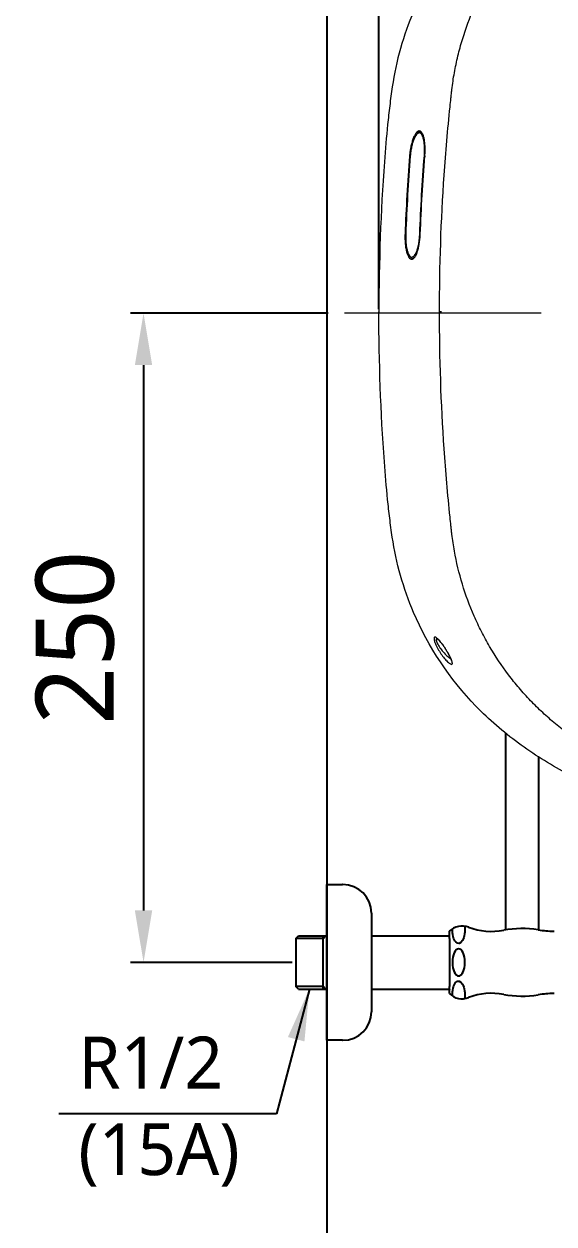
# Model space of a CAD drawing. Extents: x 3571 to 9666, y -561 to 1991.
# Drawn here: x 3611 to 3815.1, y 859.7 to 1321.7 of the extents above; entities that cross this region are included whole.
import ezdxf

# ---------------------------------------------------------------- set-up
doc = ezdxf.new("R2010")
doc.units = 0
doc.header["$LTSCALE"] = 20
doc.header["$MEASUREMENT"] = 0
doc.linetypes.add('CENTER', pattern=[2, 1.25, -0.25, 0.25, -0.25])
doc.layers.get('0').update_dxf_attribs({"linetype": 'CONTINUOUS'})
doc.layers.get('DEFPOINTS').update_dxf_attribs({"linetype": 'CONTINUOUS'})
for name, color, linetype in [('1', 7, 'CONTINUOUS'), ('2', 2, 'CONTINUOUS'), ('4', 4, 'CONTINUOUS'), ('6', 6, 'CONTINUOUS')]:
    doc.layers.add(name, color=color, linetype=linetype)
doc.styles.add('ROMANS', font='NanumGothic.ttf', dxfattribs={"height": 10.144927})
doc.styles.get("Standard").update_dxf_attribs({"font": 'NanumGothic.ttf'})
doc.dimstyles.get("Standard").update_dxf_attribs({"dimtxt": 2.7, "dimasz": 2.5, "dimexe": 1.5, "dimexo": 1.5, "dimgap": 1.5, "dimtad": 1, "dimdec": 0, "dimlfac": 10, "dimzin": 0, "dimdsep": 46, "dimtxsty": 'Standard', "dimcen": 0, "dimclrt": 2, "dimadec": 0, "dimazin": 0, "dimtfac": 1, "dimtdec": 0, "dimtmove": 0, "dimatfit": 3, "dimfxl": 0, "dimtolj": 1, "dimtzin": 0, "dimarcsym": 0})

# ---------------------------------------------------------------- blocks, each defined once
blk = doc.blocks.new('*D75')
at = {"color": 3, "lineweight": -2}
for p, q in [((3728.11, 1210.41), (3652.04, 1210.41)), ((3657.04, 1190.41), (3657.04, 980.41)), ((3714.27, 960.41), (3652.04, 960.41))]:
    blk.add_line(p, q, dxfattribs=at)
at = {"color": 3}
for points in [[(3653.7, 1190.41), (3660.37, 1190.41), (3657.04, 1210.41)], [(3653.7, 980.41), (3660.37, 980.41), (3657.04, 960.41)]]:
    blk.add_solid(points, dxfattribs=at)
at = {"layer": 'DEFPOINTS', "color": 0}
for p in [(3729.61, 1210.41), (3657.04, 960.41), (3715.77, 960.41)]:
    blk.add_point(p, dxfattribs=at)
at = {"color": 2, "insert": (3630.71, 1085.41), "char_height": 30, "attachment_point": 5, "rotation": 90}
blk.add_mtext('\\A1;250', dxfattribs=at)
blk = doc.blocks.new('*D76')
at = {"color": 3, "lineweight": -2}
for p, q in [((3747.64, 1211.91), (3747.64, 1542.25)), ((4406.51, 1212.37), (4406.51, 1542.25)), ((3767.64, 1537.25), (4386.51, 1537.25))]:
    blk.add_line(p, q, dxfattribs=at)
at = {"color": 3}
for points in [[(3767.64, 1540.58), (3767.64, 1533.91), (3747.64, 1537.25)], [(4386.51, 1540.58), (4386.51, 1533.91), (4406.51, 1537.25)]]:
    blk.add_solid(points, dxfattribs=at)
at = {"layer": 'DEFPOINTS', "color": 0}
for p in [(4406.51, 1537.25), (4406.51, 1210.87), (3747.64, 1210.41)]:
    blk.add_point(p, dxfattribs=at)
at = {"color": 2, "insert": (4077.07, 1563.58), "char_height": 30, "attachment_point": 5}
blk.add_mtext('\\A1;660', dxfattribs=at)

msp = doc.modelspace()

# ---------------------------------------------------------------- linework, layer by layer
at = {"color": 7, "linetype": 'Continuous', "lineweight": 15}
msp.add_line((3759.45, 1270.87), (3759.71, 1270.87), dxfattribs=at)
at = {"color": 4}
msp.add_line((3727.64, 990.41), (3727.64, 930.41), dxfattribs=at)
at = {"color": 7, "linetype": 'Continuous', "lineweight": 15, "flags": 128}
for points in [[(3765.14, 1270.91), (3765.17, 1270.91), (3765.21, 1270.9), (3765.26, 1270.9), (3765.32, 1270.89), (3765.39, 1270.89), (3765.46, 1270.88), (3765.54, 1270.88), (3765.62, 1270.87)], [(3763.52, 1240.88), (3763.49, 1240.88), (3763.44, 1240.89), (3763.4, 1240.89), (3763.37, 1240.89)]]:
    msp.add_lwpolyline(points, dxfattribs=at)
at = {"color": 7, "linetype": 'Continuous', "lineweight": 0}
msp.add_ellipse((3777.45, 1211.01), major_axis=(-29.82, 0), ratio=0.988764, start_param=6.287706, end_param=6.303435, dxfattribs=at)
at = {"color": 7, "linetype": 'Continuous', "lineweight": 15}
for points, knots in [([(3770.98, 1210.87), (3770.98, 1228.47), (3771.58, 1246.04), (3773.38, 1272.36), (3774.13, 1281.13), (3775.14, 1290.97), (3775.25, 1292.07), (3775.43, 1293.71), (3775.49, 1294.26), (3775.61, 1295.35), (3775.67, 1295.9), (3776, 1298.63), (3776.32, 1300.8), (3777.1, 1305.13), (3777.56, 1307.28), (3778.59, 1311.55), (3779.17, 1313.68), (3781.09, 1319.98), (3782.62, 1324.09), (3785.26, 1330.12), (3786.21, 1332.11), (3788.2, 1336.01), (3789.24, 1337.92), (3792.54, 1343.53), (3794.93, 1347.12), (3800.13, 1354), (3802.92, 1357.3), (3807.41, 1362), (3808.96, 1363.53), (3811.36, 1365.77), (3812.18, 1366.51), (3813.83, 1367.96), (3814.66, 1368.67), (3818.87, 1372.15), (3822.34, 1374.77), (3829.49, 1379.68), (3833.18, 1381.97), (3840.75, 1386.21), (3844.65, 1388.16), (3848.66, 1389.95)], [0, 0, 0, 0, 0.25, 0.25, 0.375, 0.375, 0.390625, 0.390625, 0.398438, 0.398438, 0.40625, 0.40625, 0.4375, 0.4375, 0.46875, 0.46875, 0.5, 0.5, 0.5625, 0.5625, 0.59375, 0.59375, 0.625, 0.625, 0.6875, 0.6875, 0.75, 0.75, 0.78125, 0.78125, 0.796875, 0.796875, 0.8125, 0.8125, 0.875, 0.875, 0.9375, 0.9375, 1, 1, 1, 1]), ([(3761.03, 1326.6), (3759.08, 1322.03), (3755.64, 1312.43), (3753.02, 1300.04), (3751.8, 1290.25), (3750.73, 1280.63), (3748.49, 1254.22), (3747.68, 1230.08), (3747.64, 1210.88)], [0, 0, 0, 0, 0.125, 0.25, 0.3125, 0.375, 0.5, 1, 1, 1, 1]), ([(3765.34, 1270.87), (3765.39, 1271.53), (3765.42, 1272.17), (3765.44, 1273.12), (3765.44, 1273.43), (3765.43, 1274.06), (3765.42, 1274.37), (3765.38, 1275.26), (3765.33, 1275.83), (3765.23, 1276.63), (3765.2, 1276.89), (3765.11, 1277.39), (3765.07, 1277.62), (3764.97, 1278.07), (3764.91, 1278.28), (3764.79, 1278.67), (3764.73, 1278.86), (3764.53, 1279.37), (3764.38, 1279.66), (3764.07, 1280.12), (3763.9, 1280.3), (3763.54, 1280.52), (3763.36, 1280.58), (3763.08, 1280.57), (3762.98, 1280.55), (3762.79, 1280.48), (3762.69, 1280.43), (3762.4, 1280.24), (3762.2, 1280.05), (3761.81, 1279.57), (3761.62, 1279.28), (3761.34, 1278.77), (3761.24, 1278.58), (3761.06, 1278.19), (3760.97, 1277.98), (3760.71, 1277.31), (3760.55, 1276.83), (3760.32, 1276.05), (3760.25, 1275.78), (3760.11, 1275.22), (3760.05, 1274.93), (3759.86, 1274.04), (3759.75, 1273.44), (3759.57, 1272.18), (3759.5, 1271.53), (3759.45, 1270.87)], [0, 0, 0, 0, 0.0625, 0.0625, 0.09375, 0.09375, 0.125, 0.125, 0.1875, 0.1875, 0.21875, 0.21875, 0.25, 0.25, 0.28125, 0.28125, 0.3125, 0.3125, 0.375, 0.375, 0.4375, 0.4375, 0.5, 0.5, 0.53125, 0.53125, 0.5625, 0.5625, 0.625, 0.625, 0.6875, 0.6875, 0.71875, 0.71875, 0.75, 0.75, 0.8125, 0.8125, 0.84375, 0.84375, 0.875, 0.875, 0.9375, 0.9375, 1, 1, 1, 1]), ([(3763.61, 1280.24), (3763.44, 1280.23), (3763.06, 1280.19), (3762.51, 1279.81), (3761.96, 1279.18), (3761.41, 1278.23), (3760.9, 1277.01), (3760.47, 1275.6), (3760.11, 1274.04), (3759.86, 1272.39), (3759.72, 1271.23), (3759.69, 1270.65), (3759.69, 1270.63)], [0, 0, 0, 0, 0.076309, 0.175431, 0.287699, 0.411611, 0.533306, 0.652422, 0.76911, 0.883395, 0.996247, 1, 1, 1, 1]), ([(3765.14, 1270.91), (3765.19, 1271.51), (3765.22, 1272.11), (3765.24, 1273.28), (3765.23, 1273.85), (3765.18, 1274.95), (3765.14, 1275.47), (3765.04, 1276.2), (3765.01, 1276.44), (3764.93, 1276.89), (3764.89, 1277.11), (3764.75, 1277.73), (3764.64, 1278.09), (3764.4, 1278.72), (3764.26, 1278.99), (3763.97, 1279.41), (3763.82, 1279.57), (3763.57, 1279.72), (3763.49, 1279.76), (3763.32, 1279.81), (3763.23, 1279.82), (3762.97, 1279.81), (3762.8, 1279.75), (3762.53, 1279.57), (3762.44, 1279.5), (3762.26, 1279.33), (3762.17, 1279.24), (3761.9, 1278.91), (3761.72, 1278.64), (3761.38, 1278), (3761.21, 1277.64), (3760.97, 1277.03), (3760.9, 1276.82), (3760.75, 1276.37), (3760.67, 1276.14), (3760.46, 1275.42), (3760.34, 1274.9), (3760.17, 1274.09), (3760.11, 1273.81), (3760.01, 1273.25), (3759.97, 1272.96), (3759.85, 1272.1), (3759.78, 1271.51), (3759.73, 1270.91)], [0, 0, 0, 0, 0.0625, 0.0625, 0.125, 0.125, 0.1875, 0.1875, 0.21875, 0.21875, 0.25, 0.25, 0.3125, 0.3125, 0.375, 0.375, 0.4375, 0.4375, 0.46875, 0.46875, 0.5, 0.5, 0.5625, 0.5625, 0.59375, 0.59375, 0.625, 0.625, 0.6875, 0.6875, 0.75, 0.75, 0.78125, 0.78125, 0.8125, 0.8125, 0.875, 0.875, 0.90625, 0.90625, 0.9375, 0.9375, 1, 1, 1, 1]), ([(3759.45, 1270.87), (3759.06, 1265.88), (3758.72, 1260.88), (3758.14, 1250.88), (3757.89, 1245.88), (3757.7, 1240.87)], [0, 0, 0, 0, 0.5, 0.5, 1, 1, 1, 1]), ([(3759.73, 1270.91), (3759.34, 1265.91), (3759, 1260.91), (3758.42, 1250.9), (3758.17, 1245.9), (3757.98, 1240.89)], [0, 0, 0, 0, 0.5, 0.5, 1, 1, 1, 1]), ([(3763.37, 1240.89), (3763.57, 1245.9), (3763.81, 1250.9), (3764.4, 1260.91), (3764.75, 1265.91), (3765.14, 1270.91)], [0, 0, 0, 0, 0.5, 0.5, 1, 1, 1, 1]), ([(3763.57, 1240.87), (3763.77, 1245.88), (3764.01, 1250.88), (3764.6, 1260.88), (3764.94, 1265.88), (3765.34, 1270.87)], [0, 0, 0, 0, 0.5, 0.5, 1, 1, 1, 1]), ([(3757.7, 1240.87), (3757.67, 1240.22), (3757.67, 1239.57), (3757.69, 1238.62), (3757.7, 1238.31), (3757.74, 1237.69), (3757.76, 1237.38), (3757.85, 1236.49), (3757.92, 1235.92), (3758.06, 1235.12), (3758.11, 1234.86), (3758.21, 1234.37), (3758.27, 1234.14), (3758.4, 1233.7), (3758.46, 1233.49), (3758.6, 1233.09), (3758.67, 1232.91), (3758.9, 1232.39), (3759.06, 1232.1), (3759.39, 1231.64), (3759.57, 1231.46), (3759.93, 1231.23), (3760.12, 1231.17), (3760.4, 1231.17), (3760.5, 1231.19), (3760.69, 1231.25), (3760.78, 1231.3), (3761.06, 1231.49), (3761.25, 1231.67), (3761.52, 1232.02), (3761.61, 1232.16), (3761.79, 1232.45), (3761.87, 1232.6), (3762.13, 1233.12), (3762.29, 1233.51), (3762.59, 1234.4), (3762.73, 1234.89), (3762.92, 1235.67), (3762.98, 1235.95), (3763.09, 1236.51), (3763.15, 1236.8), (3763.29, 1237.69), (3763.37, 1238.3), (3763.5, 1239.56), (3763.55, 1240.22), (3763.57, 1240.87)], [0, 0, 0, 0, 0.0625, 0.0625, 0.09375, 0.09375, 0.125, 0.125, 0.1875, 0.1875, 0.21875, 0.21875, 0.25, 0.25, 0.28125, 0.28125, 0.3125, 0.3125, 0.375, 0.375, 0.4375, 0.4375, 0.5, 0.5, 0.53125, 0.53125, 0.5625, 0.5625, 0.625, 0.625, 0.65625, 0.65625, 0.6875, 0.6875, 0.75, 0.75, 0.8125, 0.8125, 0.84375, 0.84375, 0.875, 0.875, 0.9375, 0.9375, 1, 1, 1, 1]), ([(3757.96, 1240.49), (3757.95, 1240.2), (3757.92, 1239.37), (3757.98, 1238.01), (3758.12, 1236.47), (3758.36, 1235.07), (3758.69, 1233.85), (3759.1, 1232.83), (3759.58, 1232.08), (3760.13, 1231.64), (3760.59, 1231.43), (3760.83, 1231.48), (3760.86, 1231.49)], [0, 0, 0, 0, 0.059466, 0.175188, 0.291858, 0.409287, 0.528697, 0.650223, 0.776177, 0.885947, 0.984339, 1, 1, 1, 1]), ([(3757.98, 1240.89), (3757.96, 1240.29), (3757.95, 1239.69), (3757.98, 1238.52), (3758.01, 1237.96), (3758.09, 1237.13), (3758.12, 1236.86), (3758.19, 1236.34), (3758.22, 1236.09), (3758.31, 1235.61), (3758.35, 1235.38), (3758.45, 1234.93), (3758.51, 1234.71), (3758.68, 1234.09), (3758.8, 1233.73), (3759.01, 1233.26), (3759.08, 1233.12), (3759.22, 1232.85), (3759.3, 1232.73), (3759.53, 1232.41), (3759.69, 1232.25), (3760.03, 1232.03), (3760.2, 1231.98), (3760.54, 1231.99), (3760.72, 1232.04), (3760.98, 1232.21), (3761.06, 1232.28), (3761.24, 1232.45), (3761.32, 1232.54), (3761.57, 1232.87), (3761.73, 1233.13), (3762.05, 1233.77), (3762.19, 1234.13), (3762.4, 1234.74), (3762.47, 1234.96), (3762.6, 1235.4), (3762.66, 1235.64), (3762.84, 1236.37), (3762.94, 1236.88), (3763.07, 1237.69), (3763.11, 1237.97), (3763.19, 1238.54), (3763.22, 1238.83), (3763.31, 1239.7), (3763.35, 1240.29), (3763.37, 1240.89)], [0, 0, 0, 0, 0.0625, 0.0625, 0.125, 0.125, 0.15625, 0.15625, 0.1875, 0.1875, 0.21875, 0.21875, 0.25, 0.25, 0.3125, 0.3125, 0.34375, 0.34375, 0.375, 0.375, 0.4375, 0.4375, 0.5, 0.5, 0.5625, 0.5625, 0.59375, 0.59375, 0.625, 0.625, 0.6875, 0.6875, 0.75, 0.75, 0.78125, 0.78125, 0.8125, 0.8125, 0.875, 0.875, 0.90625, 0.90625, 0.9375, 0.9375, 1, 1, 1, 1]), ([(3761.03, 1095.14), (3759.08, 1099.71), (3755.64, 1109.31), (3753.02, 1121.7), (3751.8, 1131.49), (3750.73, 1141.11), (3748.49, 1167.52), (3747.68, 1191.66), (3747.64, 1210.86)], [0, 0, 0, 0, 0.125, 0.25, 0.3125, 0.375, 0.5, 1, 1, 1, 1]), ([(3848.66, 1031.79), (3844.65, 1033.58), (3840.75, 1035.53), (3833.19, 1039.77), (3829.52, 1042.05), (3822.4, 1046.92), (3818.95, 1049.52), (3813.95, 1053.66), (3812.31, 1055.09), (3809.12, 1058.06), (3807.56, 1059.59), (3805.27, 1061.98), (3804.52, 1062.79), (3803.05, 1064.42), (3802.33, 1065.24), (3800.2, 1067.75), (3798.83, 1069.45), (3794.9, 1074.67), (3792.49, 1078.29), (3789.18, 1083.93), (3788.13, 1085.85), (3786.64, 1088.78), (3786.16, 1089.76), (3785.22, 1091.75), (3784.76, 1092.76), (3782.55, 1097.81), (3781.04, 1101.91), (3778.51, 1110.25), (3777.49, 1114.49), (3776.33, 1120.93), (3776, 1123.1), (3775.67, 1125.82), (3775.61, 1126.37), (3775.49, 1127.47), (3775.43, 1128.01), (3775.26, 1129.65), (3775.14, 1130.75), (3774.13, 1140.6), (3773.38, 1149.36), (3771.58, 1175.68), (3770.98, 1193.26), (3770.98, 1210.87)], [0, 0, 0, 0, 0.0625, 0.0625, 0.125, 0.125, 0.1875, 0.1875, 0.21875, 0.21875, 0.25, 0.25, 0.265625, 0.265625, 0.28125, 0.28125, 0.3125, 0.3125, 0.375, 0.375, 0.40625, 0.40625, 0.421875, 0.421875, 0.4375, 0.4375, 0.5, 0.5, 0.5625, 0.5625, 0.59375, 0.59375, 0.601563, 0.601563, 0.609375, 0.609375, 0.625, 0.625, 0.75, 0.75, 1, 1, 1, 1]), ([(3771.73, 1210.87), (3771.56, 1210.87), (3771.4, 1210.87), (3771.13, 1210.87), (3771.03, 1210.87), (3770.98, 1210.87)], [0, 0, 0, 0, 0.5, 0.5, 1, 1, 1, 1]), ([(3901.8, 1014.44), (3898.35, 1014.67), (3891.48, 1015.15), (3881.12, 1015.87), (3870.54, 1016.89), (3849.41, 1020.45), (3825.35, 1029.11), (3801.05, 1044.43), (3779.07, 1063.26), (3766.67, 1081.97), (3761.03, 1095.14)], [0, 0, 0, 0, 0.0625, 0.125, 0.1875, 0.25, 0.5, 0.625, 0.75, 1, 1, 1, 1]), ([(3770.36, 1081.17), (3770.17, 1081.5), (3770, 1081.83), (3769.68, 1082.47), (3769.54, 1082.79), (3769.29, 1083.41), (3769.18, 1083.7), (3769.06, 1084.11), (3769.02, 1084.24), (3768.96, 1084.48), (3768.94, 1084.6), (3768.88, 1084.93), (3768.88, 1085.11), (3768.91, 1085.41), (3768.95, 1085.51), (3769.05, 1085.62), (3769.09, 1085.64), (3769.18, 1085.67), (3769.23, 1085.67), (3769.34, 1085.66), (3769.4, 1085.64), (3769.52, 1085.6), (3769.59, 1085.56), (3769.8, 1085.44), (3769.96, 1085.32), (3770.29, 1085.03), (3770.47, 1084.86), (3770.83, 1084.47), (3771.02, 1084.25), (3771.42, 1083.77), (3771.62, 1083.52), (3772.02, 1082.98), (3772.22, 1082.7), (3772.64, 1082.11), (3772.84, 1081.8), (3773.25, 1081.19), (3773.45, 1080.87), (3773.84, 1080.22), (3774.04, 1079.89), (3774.41, 1079.25), (3774.59, 1078.93), (3774.84, 1078.45), (3774.93, 1078.29), (3775.08, 1077.98), (3775.16, 1077.83), (3775.3, 1077.53), (3775.37, 1077.38), (3775.49, 1077.1), (3775.55, 1076.96), (3775.71, 1076.56), (3775.79, 1076.32), (3775.9, 1075.89), (3775.93, 1075.71), (3775.93, 1075.49), (3775.92, 1075.43), (3775.89, 1075.33), (3775.87, 1075.28), (3775.78, 1075.19), (3775.69, 1075.16), (3775.46, 1075.19), (3775.33, 1075.24), (3775.02, 1075.41), (3774.85, 1075.53), (3774.49, 1075.82), (3774.3, 1075.99), (3773.9, 1076.37), (3773.69, 1076.58), (3773.27, 1077.04), (3773.05, 1077.28), (3772.4, 1078.07), (3771.97, 1078.64), (3771.34, 1079.56), (3771.13, 1079.88), (3770.73, 1080.52), (3770.54, 1080.84), (3770.36, 1081.17)], [0, 0, 0, 0, 0.03125, 0.03125, 0.0625, 0.0625, 0.09375, 0.09375, 0.109375, 0.109375, 0.125, 0.125, 0.15625, 0.15625, 0.1875, 0.1875, 0.203125, 0.203125, 0.21875, 0.21875, 0.234375, 0.234375, 0.25, 0.25, 0.28125, 0.28125, 0.3125, 0.3125, 0.34375, 0.34375, 0.375, 0.375, 0.40625, 0.40625, 0.4375, 0.4375, 0.46875, 0.46875, 0.5, 0.5, 0.53125, 0.53125, 0.546875, 0.546875, 0.5625, 0.5625, 0.578125, 0.578125, 0.59375, 0.59375, 0.625, 0.625, 0.65625, 0.65625, 0.671875, 0.671875, 0.6875, 0.6875, 0.71875, 0.71875, 0.75, 0.75, 0.78125, 0.78125, 0.8125, 0.8125, 0.84375, 0.84375, 0.875, 0.875, 0.9375, 0.9375, 0.96875, 0.96875, 1, 1, 1, 1]), ([(3770.1, 1085.09), (3770.04, 1085.1), (3769.83, 1085.14), (3769.69, 1084.85), (3769.75, 1084.17), (3770.04, 1083.46), (3770.45, 1082.65), (3770.77, 1082.1), (3771.12, 1081.6), (3771.17, 1081.52)], [0, 0, 0, 0, 0.0746942, 0.264675, 0.4693087, 0.6935197, 0.7093087, 0.9539747, 1, 1, 1, 1]), ([(3769.97, 1085.14), (3769.98, 1085.14), (3770, 1085.13), (3770.27, 1084.94), (3770.69, 1084.54), (3771.27, 1083.9), (3771.96, 1083.02), (3772.72, 1081.93), (3773.32, 1081.03), (3773.63, 1080.51), (3773.69, 1080.4)], [0, 0, 0, 0, 0.068948, 0.171801, 0.295819, 0.441754, 0.60416, 0.776361, 0.955759, 1, 1, 1, 1]), ([(3771.17, 1081.52), (3771.56, 1080.99), (3772.41, 1079.84), (3773.73, 1078.49), (3774.78, 1077.57), (3775.25, 1077.28), (3775.4, 1077.19)], [0, 0, 0, 0, 0.287835, 0.628768, 0.878146, 1, 1, 1, 1]), ([(3773.69, 1080.4), (3773.89, 1080.09), (3774.3, 1079.41), (3774.84, 1078.4), (3775.29, 1077.49), (3775.58, 1076.77), (3775.72, 1076.31), (3775.73, 1076.11), (3775.74, 1076.14), (3775.74, 1076.14)], [0, 0, 0, 0, 0.1765826, 0.3757212, 0.5593462, 0.7235186, 0.8609446, 0.9771401, 1, 1, 1, 1])]:
    msp.add_open_spline(points, degree=3, knots=knots, dxfattribs=at)
for points in [[(3763.62, 1280.14), (3763.94, 1280.21)], [(3761.05, 1231.64), (3760.85, 1231.59)]]:
    msp.add_open_spline(points, degree=1, dxfattribs=at)
at = {"layer": '1', "color": 1, "linetype": 'CENTER', "lineweight": 0, "ltscale": 5}
msp.add_line((4410.1, 1210.41, 0), (3734.35, 1210.41, 0), dxfattribs=at)
at = {"layer": '4'}
for p, q in [((3796.42, 1048.66), (3796.42, 972.91)), ((3809.12, 1039.5), (3809.12, 972.91)), ((3727.64, 990.41), (3733.64, 990.41)), ((3744.77, 979.41), (3744.77, 941.41)), ((3715.64, 969.66), (3716.64, 970.66)), ((3716.64, 970.66), (3727.64, 970.66)), ((3726.14, 950.16), (3726.14, 970.66)), ((3726.14, 969.66), (3727.14, 970.66)), ((3744.77, 970.66), (3774.77, 970.66)), ((3774.77, 969.67), (3774.77, 972.41)), ((3726.14, 969.66), (3715.64, 969.66)), ((3715.77, 951.16), (3715.77, 969.66)), ((3727.64, 970.05), (3727.64, 950.78)), ((3774.77, 969.66), (3774.77, 951.16)), ((3716.64, 950.16), (3715.64, 951.16)), ((3726.14, 951.16), (3715.64, 951.16)), ((3716.64, 950.16), (3727.64, 950.16)), ((3727.14, 950.16), (3726.14, 951.16)), ((3744.77, 950.16), (3774.77, 950.16)), ((3774.77, 948.41), (3774.77, 951.16)), ((3774.77, 950.16), (3774.77, 949.98)), ((3774.77, 948.41), (3774.77, 949.98)), ((3733.64, 930.41), (3727.64, 930.41))]:
    msp.add_line(p, q, dxfattribs=at)
at = {"layer": '4', "color": 4}
msp.add_line((3727.64, 930.41), (3727.64, 990.41), dxfattribs=at)
at = {"layer": '4'}
for centre, radius, start, end in [((3733.64, 979.41), 11, 89.3526, 90), ((3733.77, 979.41), 11, 0, 90), ((3779.67, 967.42), 7, 69.0339, 134.5129), ((3791.06, 997.17), 24.83, 249.0339, 280.7373), ((3802.77, 935.44), 38, 80.6952, 100.7373), ((3815.06, 1010.44), 38, 260.6952, 270), ((3779.67, 953.41), 7, 225.5, 290.9661), ((3791.06, 923.69), 24.83, 79.2627, 110.9661), ((3802.77, 985.41), 38, 259.2627, 279.3048), ((3815.06, 910.41), 38, 90, 99.3048), ((3733.77, 941.41), 11, 270, 0), ((3733.64, 941.41), 11, 270, 270.6474)]:
    msp.add_arc(centre, radius, start, end, dxfattribs=at)
at = {"layer": '4', "extrusion": (0, 0, -1)}
for centre, start_param, end_param in [((3778.33, 972.92), 4.433611, 7.934688), ((3778.33, 948), 1.472186, 5.009627)]:
    msp.add_ellipse(centre, major_axis=(0, -5.22), ratio=0.46009, start_param=start_param, end_param=end_param, dxfattribs=at)
msp.add_ellipse((3778.33, 960.41), major_axis=(0, -5.22), ratio=0.46009, dxfattribs=at)
at = {"layer": '6'}
msp.add_lwpolyline([(5017.65, 1735.45), (3727.64, 1735.45), (3727.64, -189.59)], dxfattribs=at)

# ---------------------------------------------------------------- texts
at = {"layer": '2', "insert": (3631.96, 902.96), "char_height": 20, "attachment_point": 4, "style": 'ROMANS'}
msp.add_mtext('R1/2\\P(15A)', dxfattribs=at)

# ---------------------------------------------------------------- dimensions: what is measured, and where the dimension line sits
dim = msp.add_linear_dim(base=(4406.51, 1537.25), p1=(3747.64, 1210.41), p2=(4406.51, 1210.87), text='660', dimstyle='Standard', override={"dimtxt": 30, "dimasz": 20, "dimexe": 5, "dimgap": 10, "dimlfac": 1, "dimzin": 12, "dimclrd": 3, "dimclre": 3, "dimazin": 2, "dimarcsym": 1})
dim.commit()
dim.dimension.update_dxf_attribs({"geometry": '*D76', "text_midpoint": (4077.07, 1537.25), "dimtype": 160})
dim = msp.add_linear_dim(base=(3657.04, 960.41), p1=(3729.61, 1210.41), p2=(3715.77, 960.41), angle=90, dimstyle='Standard', override={"dimtxt": 30, "dimasz": 20, "dimexe": 5, "dimgap": 10, "dimlfac": 1, "dimzin": 12, "dimclrd": 3, "dimclre": 3, "dimazin": 2, "dimarcsym": 1})
dim.commit()
dim.dimension.update_dxf_attribs({"geometry": '*D75', "text_midpoint": (3630.71, 1085.41)})

# ---------------------------------------------------------------- leaders
msp.add_leader([(3720.89, 950.16), (3708.25, 902.11), (3624.45, 902.11)], dimstyle='Standard', override={"dimtxt": 20, "dimasz": 20, "dimexe": 5, "dimgap": 10, "dimtad": 0, "dimtih": 1, "dimtoh": 1, "dimlfac": 1, "dimzin": 12, "dimclrd": 3, "dimclre": 3, "dimazin": 2, "dimarcsym": 1})

doc.saveas('drawing.dxf')
